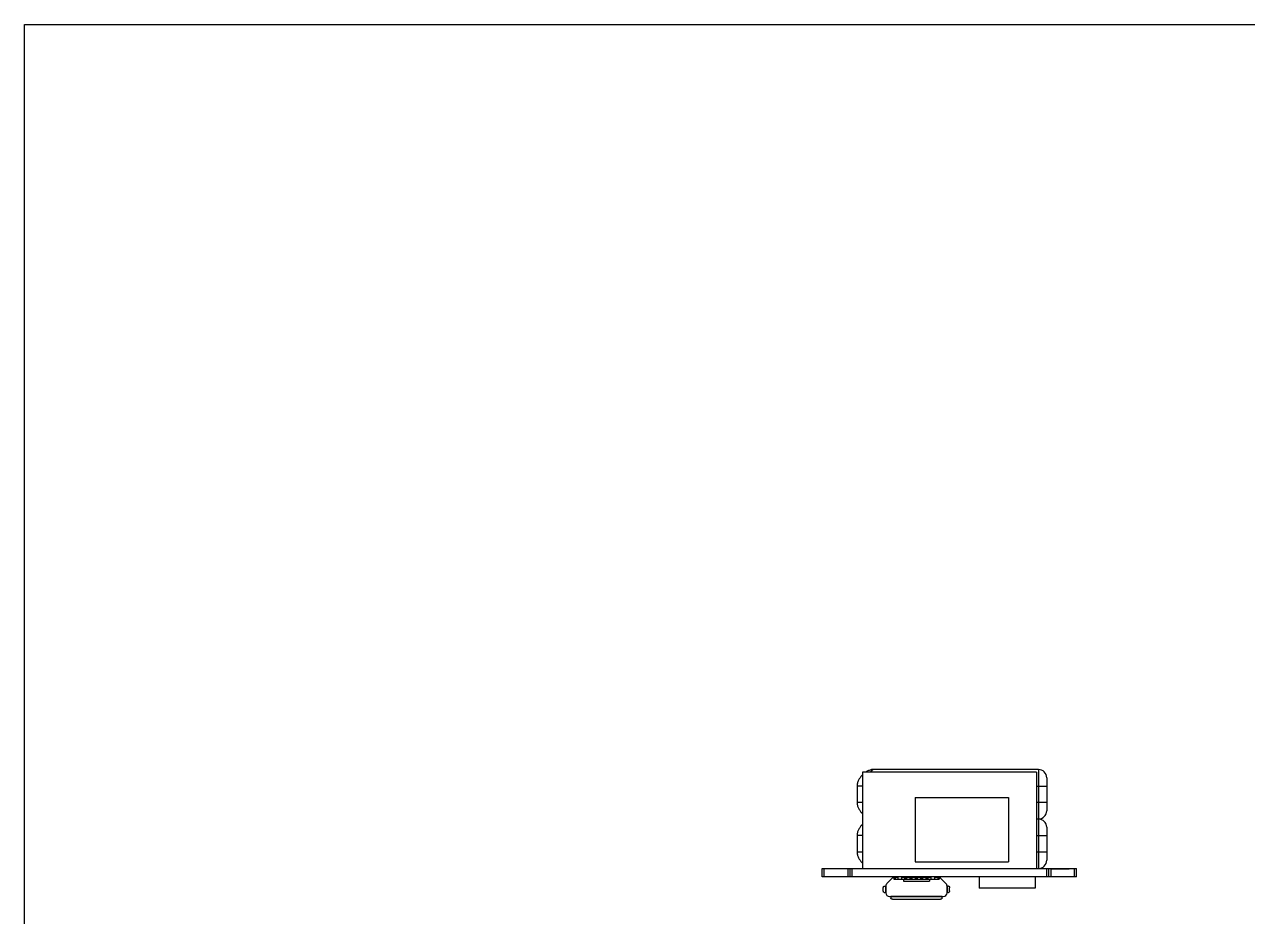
# Model space of a CAD drawing. Header units: millimetres. Extents: x 0 to 297, y 0 to 210.
# Drawn here: x 0 to 148.4, y 101.8 to 210 of the extents above; entities that cross this region are included whole.
import ezdxf

# ---------------------------------------------------------------- set-up
doc = ezdxf.new("R2010")
doc.units = ezdxf.units.MM
doc.header["$LTSCALE"] = 16.335
doc.layers.get('0').update_dxf_attribs({"linetype": 'CONTINUOUS'})

msp = doc.modelspace()

# ---------------------------------------------------------------- linework, layer by layer
at = {"color": 7, "linetype": 'Continuous'}
for p, q in [((0, 0), (0, 210)), ((0, 210), (297, 210)), ((101.66, 119.37), (101.66, 107.67)), ((122.76, 119.37), (101.66, 119.37)), ((123.01, 119.67), (103.01, 119.67)), ((122.76, 119.37), (122.76, 107.67)), ((123.01, 119.67), (123.01, 107.67)), ((101.01, 117.67), (101.01, 115.67)), ((101.66, 117.67), (101.01, 117.67)), ((122.76, 117.67), (124.01, 117.67)), ((124.01, 118.67), (124.01, 114.67)), ((108.06, 116.27), (108.06, 108.47)), ((108.06, 116.27), (119.36, 116.27)), ((119.36, 116.27), (119.36, 108.47)), ((101.66, 115.67), (101.01, 115.67)), ((124.01, 115.67), (122.76, 115.67)), ((123.01, 113.67), (122.76, 113.67)), ((101.01, 111.67), (101.01, 109.67)), ((101.66, 111.67), (101.01, 111.67)), ((122.76, 111.67), (124.01, 111.67)), ((124.01, 112.67), (124.01, 108.67)), ((101.66, 109.67), (101.01, 109.67)), ((108.06, 108.47), (119.36, 108.47)), ((124.01, 109.67), (122.76, 109.67)), ((96.78, 106.67), (96.78, 107.67)), ((96.78, 107.67), (127.63, 107.67)), ((97.03, 106.67), (97.03, 107.67)), ((97.68, 107.65), (97.68, 107.67)), ((99.83, 107.65), (97.68, 107.65)), ((99.83, 107.65), (99.83, 107.67)), ((99.88, 107.67), (99.88, 106.69)), ((100.13, 107.67), (100.13, 106.67)), ((100.38, 107.67), (100.38, 106.67)), ((124.03, 106.67), (124.03, 107.67)), ((124.28, 106.67), (124.28, 107.67)), ((124.53, 107.67), (124.53, 106.69)), ((124.58, 107.65), (124.58, 107.67)), ((124.58, 107.65), (126.73, 107.65)), ((126.73, 107.65), (126.73, 107.67)), ((127.38, 106.67), (127.38, 107.67)), ((127.63, 106.67), (127.63, 107.67)), ((97.46, 106.67), (96.78, 106.67)), ((97.46, 106.69), (97.46, 106.67)), ((97.46, 106.69), (100.01, 106.69)), ((126.91, 106.67), (97.5, 106.67)), ((100.01, 106.69), (100.01, 106.67)), ((104.3, 105.52), (104.49, 105.52)), ((104.49, 104.77), (104.49, 105.52)), ((104.5, 105.54), (104.5, 104.72)), ((105.27, 106.49), (104.63, 105.86)), ((105.45, 106.6), (105.45, 106.38)), ((105.45, 106.38), (110.97, 106.38)), ((105.57, 106.64), (105.57, 106.62)), ((105.59, 106.62), (105.98, 106.62)), ((105.61, 106.67), (105.61, 106.63)), ((105.61, 106.63), (105.98, 106.63)), ((105.62, 106.62), (105.62, 106.38)), ((105.98, 106.38), (105.98, 106.67)), ((106.43, 106.38), (106.43, 106.67)), ((106.43, 106.63), (106.78, 106.63)), ((106.78, 106.62), (106.43, 106.62)), ((106.62, 106.38), (106.62, 106.12)), ((106.62, 106.12), (109.8, 106.12)), ((106.78, 106.38), (106.78, 106.67)), ((106.78, 106.52), (107.03, 106.52)), ((107.03, 106.38), (107.03, 106.67)), ((107.03, 106.63), (107.43, 106.63)), ((107.43, 106.62), (107.03, 106.62)), ((107.43, 106.38), (107.43, 106.67)), ((107.43, 106.52), (107.68, 106.52)), ((107.68, 106.38), (107.68, 106.67)), ((107.68, 106.63), (108.08, 106.63)), ((108.08, 106.62), (107.68, 106.62)), ((108.08, 106.38), (108.08, 106.67)), ((108.08, 106.52), (108.33, 106.52)), ((108.33, 106.38), (108.33, 106.67)), ((108.33, 106.63), (108.73, 106.63)), ((108.73, 106.62), (108.33, 106.62)), ((108.73, 106.38), (108.73, 106.67)), ((108.73, 106.52), (108.98, 106.52)), ((108.98, 106.38), (108.98, 106.67)), ((108.98, 106.63), (109.38, 106.63)), ((109.38, 106.62), (108.98, 106.62)), ((109.38, 106.38), (109.38, 106.67)), ((109.38, 106.52), (109.63, 106.52)), ((109.63, 106.38), (109.63, 106.67)), ((109.63, 106.63), (109.98, 106.63)), ((109.98, 106.62), (109.63, 106.62)), ((109.8, 106.38), (109.8, 106.12)), ((109.98, 106.38), (109.98, 106.67)), ((110.43, 106.38), (110.43, 106.67)), ((110.43, 106.63), (110.81, 106.63)), ((110.83, 106.62), (110.43, 106.62)), ((110.8, 106.62), (110.8, 106.38)), ((110.81, 106.63), (110.81, 106.67)), ((110.84, 106.64), (110.84, 106.62)), ((110.97, 106.6), (110.97, 106.38)), ((111.78, 105.86), (111.14, 106.49)), ((111.92, 104.72), (111.92, 105.54)), ((112.11, 105.52), (111.92, 105.52)), ((111.93, 105.52), (111.93, 104.77)), ((115.81, 106.67), (115.81, 105.27)), ((122.61, 106.67), (122.61, 105.27)), ((124.4, 106.69), (124.4, 106.67)), ((124.4, 106.69), (126.95, 106.69)), ((126.95, 106.69), (126.95, 106.67)), ((127.63, 106.67), (126.95, 106.67)), ((104.19, 104.97), (104.19, 105.32)), ((104.3, 104.77), (104.5, 104.77)), ((104.95, 104.27), (111.47, 104.27)), ((105.11, 104.26), (105.11, 104.07)), ((111.31, 104.26), (105.11, 104.26)), ((105.31, 103.95), (111.11, 103.95)), ((111.31, 104.07), (111.31, 104.27)), ((111.93, 104.77), (112.11, 104.77)), ((112.23, 104.97), (112.23, 105.32)), ((122.61, 105.27), (115.81, 105.27))]:
    msp.add_line(p, q, dxfattribs=at)
for centre, radius, start, end in [((103.01, 118.44), 1.23, 89.9954, 93.2144), ((123.01, 118.67), 1, 0.0001, 90), ((123.01, 114.67), 1, 270, 359.9999), ((123.01, 112.67), 1, 0.0001, 90), ((123.01, 108.67), 1, 270, 359.9999), ((104.95, 105.54), 0.45, 134.6206, 180), ((105.76, 106.92), 0.55, 207.041, 222.182), ((105.59, 106.17), 0.45, 90, 134.6206), ((105.66, 106.82), 0.2, 228.616, 253.8748), ((110.76, 106.82), 0.2, 277.9138, 311.384), ((110.83, 106.17), 0.45, 45.3794, 90), ((110.66, 106.92), 0.55, 317.818, 332.959), ((111.47, 105.54), 0.45, 0, 45.3794), ((104.95, 104.72), 0.45, 180, 270), ((111.47, 104.72), 0.45, 270, 360)]:
    msp.add_arc(centre, radius, start, end, dxfattribs=at)
for points, knots in [([(101.66, 119.02), (101.57, 118.94), (101.42, 118.76), (101.22, 118.46), (101.09, 118.17), (101.02, 117.91), (101.01, 117.76), (101.01, 117.67)], [0, 0, 0, 0, 0.249729, 0.499819, 0.74991, 0.874955, 1, 1, 1, 1]), ([(103.01, 119.67), (102.92, 119.67), (102.77, 119.66), (102.51, 119.59), (102.29, 119.49), (102.14, 119.4), (102.09, 119.37)], [0, 0, 0, 0, 0.205966, 0.411932, 0.823863, 1, 1, 1, 1]), ([(103.01, 119.67), (103, 119.67), (102.99, 119.67), (102.97, 119.66), (102.94, 119.65), (102.9, 119.62), (102.85, 119.58), (102.8, 119.54), (102.72, 119.47), (102.67, 119.41), (102.63, 119.37)], [0, 0, 0, 0, 0.024063, 0.054578, 0.137035, 0.245345, 0.372175, 0.513198, 0.666052, 1, 1, 1, 1]), ([(101.01, 115.67), (101.01, 115.59), (101.02, 115.44), (101.09, 115.18), (101.22, 114.89), (101.42, 114.58), (101.57, 114.41), (101.66, 114.32)], [0, 0, 0, 0, 0.125047, 0.250093, 0.500186, 0.750279, 1, 1, 1, 1]), ([(101.66, 113.02), (101.57, 112.94), (101.42, 112.76), (101.22, 112.46), (101.09, 112.17), (101.02, 111.91), (101.01, 111.76), (101.01, 111.67)], [0, 0, 0, 0, 0.249729, 0.499819, 0.74991, 0.874955, 1, 1, 1, 1]), ([(101.01, 109.67), (101.01, 109.59), (101.02, 109.44), (101.09, 109.18), (101.22, 108.89), (101.42, 108.58), (101.57, 108.41), (101.66, 108.32)], [0, 0, 0, 0, 0.125047, 0.250093, 0.500186, 0.750279, 1, 1, 1, 1]), ([(104.19, 105.32), (104.19, 105.35), (104.19, 105.4), (104.21, 105.45), (104.24, 105.49), (104.26, 105.51), (104.28, 105.52), (104.3, 105.52), (104.3, 105.52)], [0, 0, 0, 0, 0.306564, 0.583169, 0.704067, 0.812141, 0.909337, 1, 1, 1, 1]), ([(112.11, 105.52), (112.12, 105.52), (112.14, 105.52), (112.16, 105.51), (112.18, 105.49), (112.2, 105.45), (112.22, 105.4), (112.23, 105.35), (112.23, 105.32)], [0, 0, 0, 0, 0.090663, 0.187859, 0.295933, 0.416831, 0.693436, 1, 1, 1, 1]), ([(104.3, 104.77), (104.3, 104.77), (104.28, 104.78), (104.26, 104.79), (104.24, 104.81), (104.21, 104.84), (104.19, 104.9), (104.19, 104.95), (104.19, 104.97)], [0, 0, 0, 0, 0.090663, 0.187859, 0.295933, 0.416831, 0.693436, 1, 1, 1, 1]), ([(105.31, 103.95), (105.28, 103.95), (105.23, 103.95), (105.18, 103.98), (105.14, 104), (105.12, 104.02), (105.11, 104.04), (105.11, 104.06), (105.11, 104.07)], [0, 0, 0, 0, 0.302859, 0.577479, 0.69853, 0.807674, 0.906819, 1, 1, 1, 1]), ([(111.31, 104.07), (111.31, 104.06), (111.3, 104.04), (111.29, 104.02), (111.27, 104), (111.24, 103.98), (111.18, 103.95), (111.13, 103.95), (111.11, 103.95)], [0, 0, 0, 0, 0.093181, 0.192326, 0.30147, 0.422521, 0.697141, 1, 1, 1, 1]), ([(112.23, 104.97), (112.23, 104.95), (112.22, 104.9), (112.2, 104.84), (112.18, 104.81), (112.16, 104.79), (112.14, 104.78), (112.12, 104.77), (112.11, 104.77)], [0, 0, 0, 0, 0.306564, 0.583169, 0.704067, 0.812141, 0.909337, 1, 1, 1, 1])]:
    msp.add_open_spline(points, degree=3, knots=knots, dxfattribs=at)

doc.saveas('drawing.dxf')
